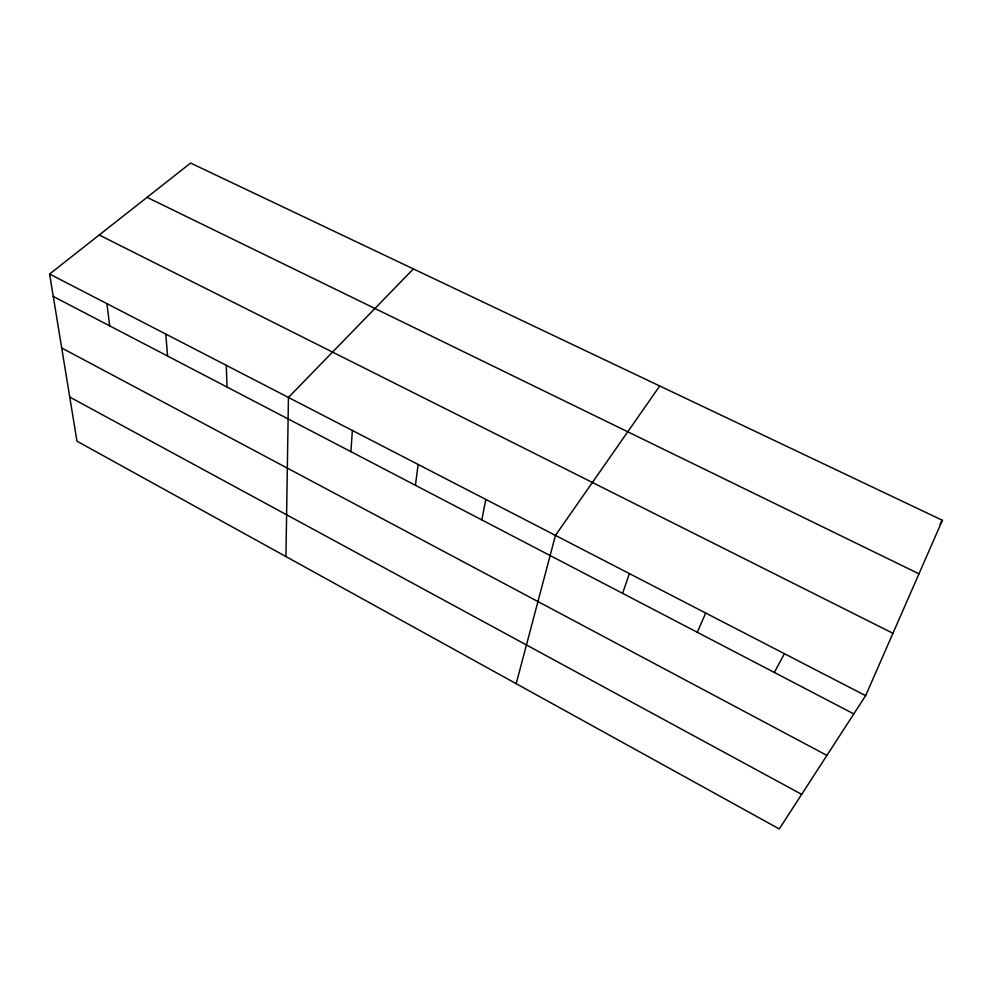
<?xml version="1.0" encoding="UTF-8"?>
<svg xmlns="http://www.w3.org/2000/svg" width="992" height="992" viewBox="0 0 992 992"><rect width="100%" height="100%" fill="white"/><g stroke="black" fill="none" stroke-linecap="round" stroke-linejoin="round"><path stroke-width="1.49" d="M285.944 556.562L288.449 397.445L413.379 268.919M350.883 451.645L352.371 430.478M415.437 485.299L418.128 464.454M481.827 519.92L485.795 499.41M516.187 683.686L555.458 535.407L659.73 385.975M622.604 593.328L629.412 573.624M697.302 632.288L705.684 613.031M865.632 695.665L942.4 520.304L190.625 163.06L49.6 274.04L76.967 441.18L779.266 828.94L865.632 695.665L49.6 274.04M774.343 672.452L784.387 653.691M940.019 524.185L942.4 520.304M147.052 197.346L918.964 573.822M99.212 235.005L892.936 633.28M53.27 296.447L853.814 713.905M61.715 347.994L826.919 755.408M69.75 397.06L801.672 794.356M106.913 303.651L109.666 325.847M165.788 334.068L167.561 356.041M226.275 365.316L227.019 387.054"/></g></svg>
